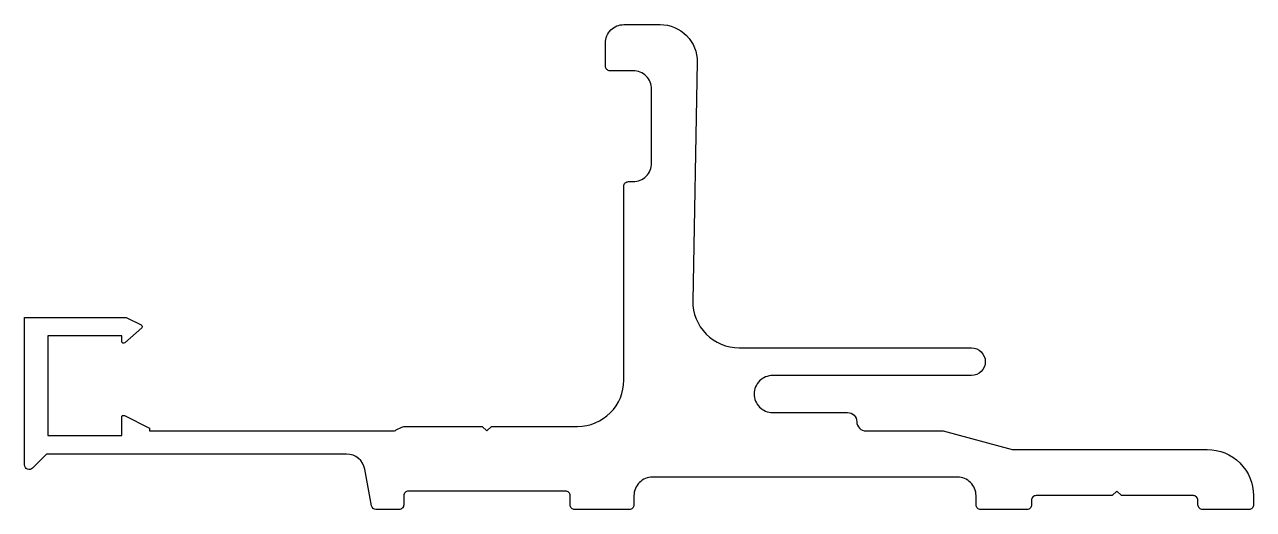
# Model space of a CAD drawing. Extents: x 1383 to 1516, y -32 to 21.
import ezdxf

# ---------------------------------------------------------------- set-up
doc = ezdxf.new("R2010")
doc.units = 0
doc.header["$LTSCALE"] = 15
doc.layers.get('0').update_dxf_attribs({"linetype": 'CONTINUOUS'})

msp = doc.modelspace()

# ---------------------------------------------------------------- linework, layer by layer
msp.add_lwpolyline([(1393.66, -13.64), (1393.66, -13.03), (1385.66, -13.03), (1385.66, -23.83), (1393.66, -23.83), (1393.66, -21.83, -0.559094), (1393.95, -21.66), (1396.66, -23.03), (1396.66, -23.33), (1422.92, -23.33, 0.116008), (1423.36, -23.22), (1423.95, -22.93, -0.116008), (1424.39, -22.83), (1432.66, -22.83), (1433.16, -23.33), (1433.66, -22.83), (1442.97, -22.83, 0.414214), (1447.97, -17.83), (1447.97, 3.17, -0.414214), (1448.47, 3.67), (1448.97, 3.67, 0.414214), (1450.97, 5.67), (1450.97, 13.67, 0.414214), (1448.97, 15.67), (1446.47, 15.67, -0.414214), (1445.97, 16.17), (1445.97, 18.67, -0.414214), (1447.97, 20.67), (1451.9, 20.67, -0.419335), (1455.9, 16.6), (1455.43, -9.24, 0.419541), (1460.43, -14.33), (1485.56, -14.33, -0.414214), (1487.06, -15.83, -0.414214), (1485.56, -17.33), (1464.06, -17.33, 0.414214), (1462.06, -19.33, 0.414214), (1464.06, -21.33), (1472.16, -21.33, -0.414214), (1473.16, -22.33), (1473.16, -22.33, 0.414214), (1474.16, -23.33), (1482.49, -23.33), (1489.96, -25.33), (1511.06, -25.33, -0.414214), (1516.06, -30.33), (1516.06, -31.33, -0.414214), (1515.56, -31.83), (1510.56, -31.83, -0.414214), (1510.06, -31.33), (1510.06, -30.83, 0.414214), (1509.56, -30.33), (1501.78, -30.33), (1501.28, -29.83), (1500.78, -30.33), (1492.56, -30.33, 0.414214), (1492.06, -30.83), (1492.06, -31.33, -0.414214), (1491.56, -31.83), (1486.56, -31.83, -0.414214), (1486.06, -31.33), (1486.06, -30.33, 0.414214), (1484.06, -28.33), (1451.06, -28.33, 0.414214), (1449.06, -30.33), (1449.06, -31.33, -0.414214), (1448.56, -31.83), (1442.66, -31.83, -0.414214), (1442.16, -31.33), (1442.16, -30.33, 0.414214), (1441.66, -29.83), (1424.66, -29.83, 0.414214), (1424.16, -30.33), (1424.16, -31.33, -0.414214), (1423.66, -31.83), (1421.16, -31.83, -0.362401), (1420.67, -31.42), (1419.95, -27.47, 0.362401), (1417.99, -25.83), (1385.54, -25.83), (1384.01, -27.35, -0.668179), (1383.16, -27), (1383.16, -11.03), (1394.16, -11.03), (1395.78, -11.85, -0.531049), (1395.82, -12.18), (1393.99, -13.78, -0.661932), (1393.66, -13.62)], format="xyb")

doc.saveas('drawing.dxf')
